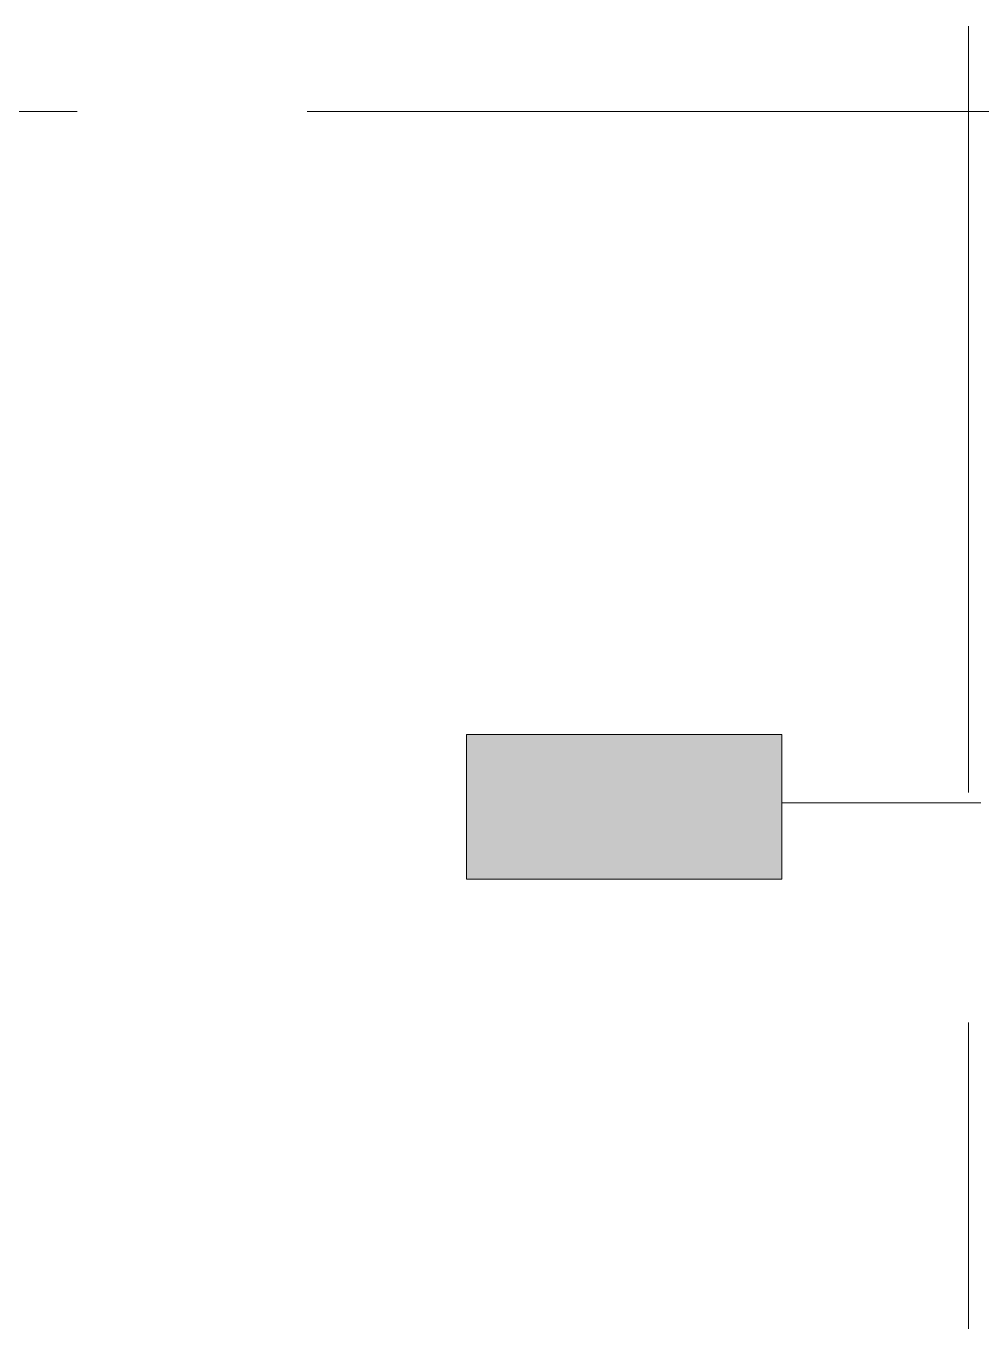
# Model space of a CAD drawing. Header units: millimetres. Extents: x -3817 to 677485, y -22715 to 103890.
# Drawn here: x 63952 to 65931, y 20690 to 23389 of the extents above; entities that cross this region are included whole.
import ezdxf

# ---------------------------------------------------------------- set-up
doc = ezdxf.new("R2010")
doc.units = ezdxf.units.MM
doc.layers.add('PDF _Геометрия', color=7, linetype='Continuous', true_color=0x1d1d1d)
doc.layers.add('PDF _Сплошная заливка', color=7, linetype='Continuous', true_color=0xffffff)

msp = doc.modelspace()

# ---------------------------------------------------------------- linework, layer by layer
at = {"layer": 'PDF _Геометрия', "color": 253, "lineweight": 9, "true_color": 0xaaaaaa}
for points in [[(65903.3, 21801), (65903.3, 23388.5)], [(63422.6, 23211.3), (64057.6, 23211.3)], [(64533.8, 23211.3), (66121.3, 23211.3)], [(65903.3, 20689.8), (65903.3, 21324.8)]]:
    msp.add_lwpolyline(points, dxfattribs=at)
at = {"layer": 'PDF _Геометрия', "color": 7, "lineweight": 9}
msp.add_lwpolyline([(65516.8, 21921.3), (64863.6, 21921.3), (64863.6, 21621.3), (65516.8, 21621.3)], close=True, dxfattribs=at)
msp.add_lwpolyline([(65929.3, 21779.4), (65516.8, 21779.4)], dxfattribs=at)
at = {"layer": 'PDF _Сплошная заливка', "lineweight": 9, "transparency": 33554559}
msp.add_solid([(65516.8, 21921.3), (64863.6, 21921.3), (65516.8, 21621.3), (64863.6, 21621.3)], dxfattribs=at)

doc.saveas('drawing.dxf')
